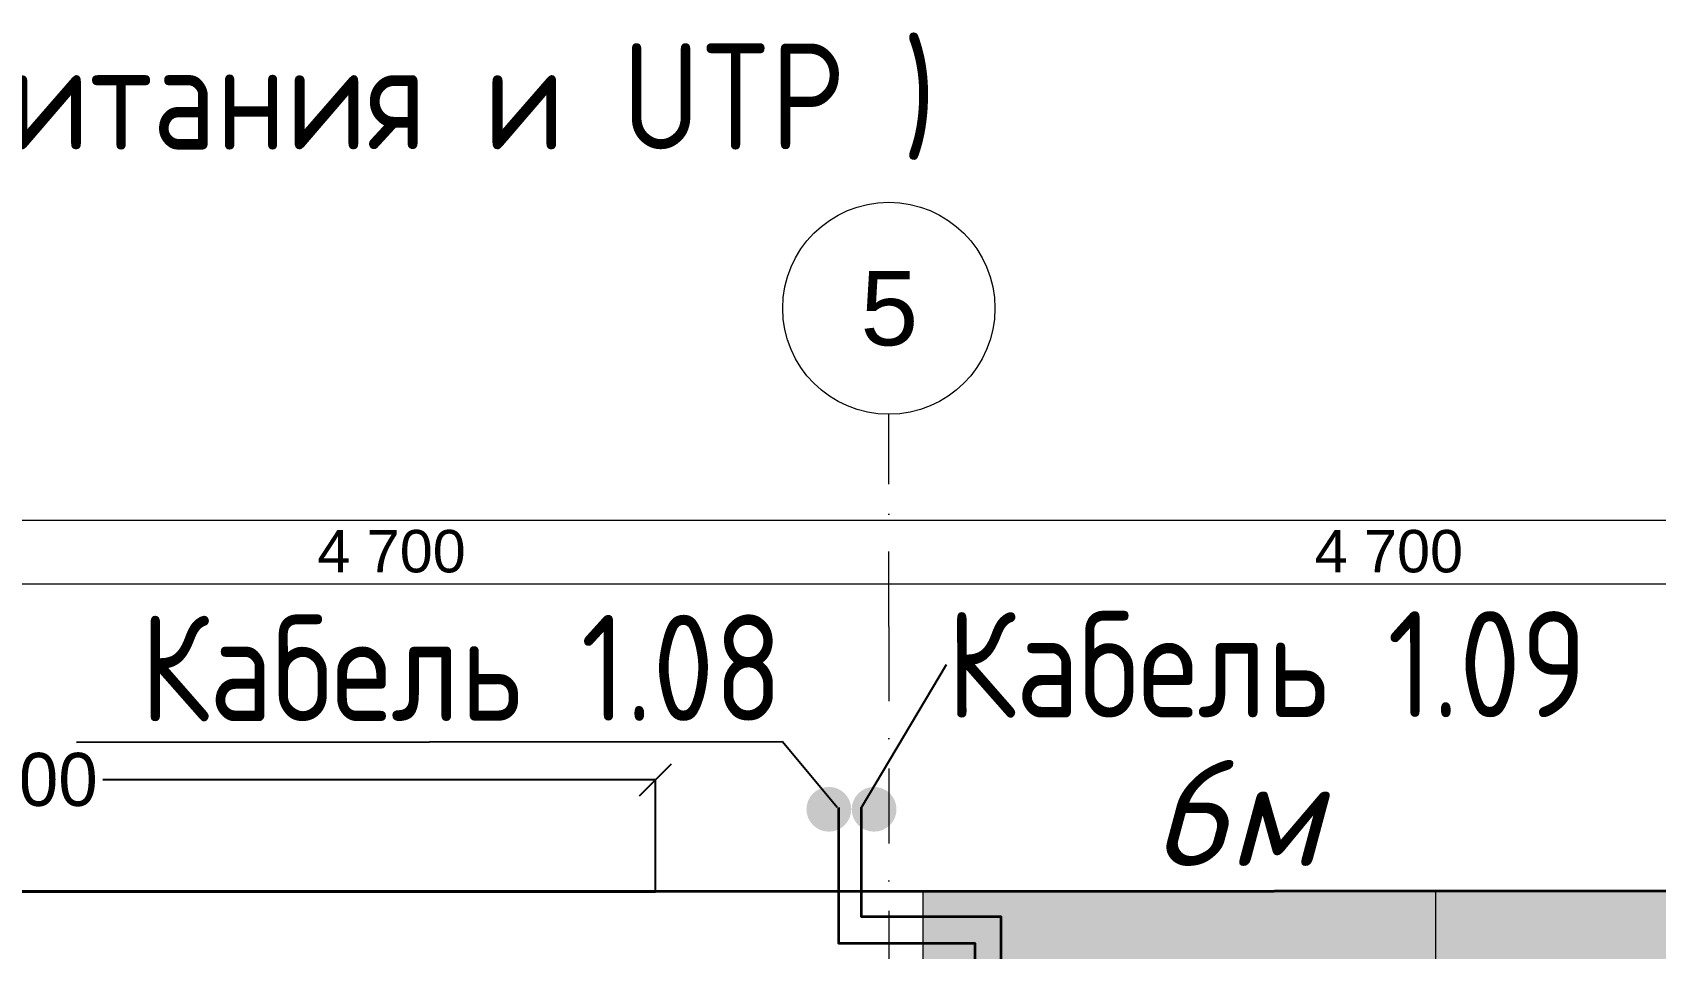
# Model space of a CAD drawing. Header units: millimetres. Extents: x 1499747 to 4230374, y -28481 to 441852.
# Drawn here: x 2446742 to 2454391, y 265854 to 270174 of the extents above; entities that cross this region are included whole.
import ezdxf
from ezdxf import colors
from ezdxf.entities.mleader import LeaderData, LeaderLine
from ezdxf.math import Vec2, Vec3
from ezdxf.xclip import XClip

# ---------------------------------------------------------------- set-up
doc = ezdxf.new("R2010")
doc.units = ezdxf.units.MM
doc.header["$MEASUREMENT"] = 0
doc.header["$XCLIPFRAME"] = 0
doc.linetypes.add('Штрихпунктирная', pattern=[670.277762, 352.777767, -176.388884, 0, -141.111112])
doc.layers.add('0_ANNOT_Dimensions', color=7, linetype='Continuous')
doc.layers.add('Чертеж и Рисунок', color=7, linetype='Continuous')
for name, color, linetype, lineweight in [('13 этаж_25_Парапет_Ном._пера__102_Ном._пера__9', 9, 'Continuous', 18), ('13 этаж_25_Парапет_Ном._пера__1_Ном._пера__7', 7, 'Continuous', 18), ('13 этаж_25_Парапет_Ном._пера__20_Ном._пера__1', 1, 'Continuous', 18), ('13 этаж_25_Парапет_Ном._пера__41_Ном._пера__7', 7, 'Continuous', 18), ('13 этаж_25_Размер - Осевые Размеры_Ном._пера__1_Ном._пера__7', 7, 'Continuous', 18), ('13 этаж_25_Элемент Модели - Оси_Ном._пера__2_Ном._пера__8', 8, 'Continuous', 18), ('FTP Cable', 130, 'Continuous', 30), ('Кабель 2x4mm', 200, 'Continuous', 30), ('Кабель 2х6 mm', 150, 'Continuous', 30), ('ТП', 250, 'Continuous', 30)]:
    doc.layers.add(name, color=color, linetype=linetype, lineweight=lineweight)
doc.styles.add('ISOCPEUR_4', font='isocpeur.ttf', dxfattribs={"width": 0.85, "height": 250})
doc.styles.add('СГЕНЕРИР_СТИЛЬ_2', font='arial.ttf')
doc.styles.add('Текст', font='isocpeui.ttf')
doc.dimstyles.get("Standard").update_dxf_attribs({"dimtxt": 0.18, "dimasz": 0.18, "dimexe": 0.18, "dimexo": 0.0625, "dimgap": 0.09, "dimtad": 0, "dimtih": 1, "dimtoh": 1, "dimdec": 4, "dimzin": 0, "dimdsep": 46, "dimtxsty": 'Standard', "dimcen": 0.09, "dimadec": 0, "dimazin": 0, "dimtfac": 1, "dimtdec": 4, "dimtofl": 0, "dimtmove": 0, "dimatfit": 3, "dimfxl": 1, "dimtolj": 1, "dimtzin": 0, "dimarcsym": 0})

# ---------------------------------------------------------------- blocks, each defined once
blk = doc.blocks.new('Чертеж_4_25', base_point=(1186000, 29700))
at = {"layer": '13 этаж_25_Парапет_Ном._пера__102_Ном._пера__9', "linetype": 'Continuous', "true_color": 0xc7c8ca}
blk.add_hatch(color=9, dxfattribs=at).paths.add_polyline_path([(1181364.6, 46214.1), (1185903.5, 46214.1), (1185903.5, 47714.1), (1181364.6, 47714.1)])
at = {"layer": '13 этаж_25_Парапет_Ном._пера__1_Ном._пера__7', "linetype": 'Continuous', "true_color": 0xc7c8ca}
blk.add_hatch(color=9, dxfattribs=at).paths.add_polyline_path([(1183781.7, 47714.1), (1181364.6, 47714.1), (1181364.6, 46214.1), (1183781.7, 46214.1)])
at = {"layer": '13 этаж_25_Парапет_Ном._пера__20_Ном._пера__1', "color": 9, "linetype": 'Continuous', "true_color": 0xc7c8ca}
for p, q in [((1171929.7, 47714.1), (1180951.9, 47714.1)), ((1181364.6, 47714.1), (1180951.9, 47714.1)), ((1185903.5, 47714.1), (1181364.6, 47714.1))]:
    blk.add_line(p, q, dxfattribs=at)
at = {"layer": '13 этаж_25_Парапет_Ном._пера__41_Ном._пера__7', "color": 9, "linetype": 'Continuous', "true_color": 0xc7c8ca}
for p, q in [((1183781.7, 47714.1), (1181364.6, 47714.1)), ((1181364.6, 47714.1), (1181364.6, 46214.1)), ((1183781.7, 46214.1), (1183781.7, 47714.1))]:
    blk.add_line(p, q, dxfattribs=at)
at = {"layer": '13 этаж_25_Размер - Осевые Размеры_Ном._пера__1_Ном._пера__7', "linetype": 'Continuous'}
for p, q in [((1162404.7, 49464.1), (1214204.7, 49464.1)), ((1176504.7, 49164.1), (1181204.7, 49164.1)), ((1181204.7, 49164.1), (1181204.7, 49164.1)), ((1181204.7, 49164.1), (1181204.7, 49164.1)), ((1181204.7, 49164.1), (1181204.7, 49164.1)), ((1181204.7, 49164.1), (1185904.7, 49164.1)), ((1181204.7, 49164.1), (1181204.7, 49164.1))]:
    blk.add_line(p, q, dxfattribs=at)
at = {"layer": '13 этаж_25_Элемент Модели - Оси_Ном._пера__2_Ном._пера__8', "linetype": 'Штрихпунктирная'}
for q in [(1181204.7, 49964.1), (1181204.7, 14064.1)]:
    blk.add_line((1181204.7, 48964.1), q, dxfattribs=at)
at = {"layer": '13 этаж_25_Элемент Модели - Оси_Ном._пера__2_Ном._пера__8', "linetype": 'Continuous'}
blk.add_line((1181204.7, 48964.1), (1181204.7, 48964.1), dxfattribs=at)
blk.add_line((1181204.7, 48964.1), (1181204.7, 48964.1), dxfattribs=at)
blk.add_circle((1181204.7, 50464.1), 500, dxfattribs=at)
at = {"layer": '13 этаж_25_Размер - Осевые Размеры_Ном._пера__1_Ном._пера__7', "linetype": 'Continuous', "char_height": 200, "attachment_point": 7, "style": 'СГЕНЕРИР_СТИЛЬ_2'}
for insert in [(1178511.5, 49215.9), (1183211.5, 49215.9)]:
    blk.add_mtext('\\A1;{\\pql;\\fArial|b0|i0|c204|p0;\\W1.000000;4\xa0700}', dxfattribs=dict(at, insert=insert))
at = {"layer": '13 этаж_25_Элемент Модели - Оси_Ном._пера__2_Ном._пера__8', "linetype": 'Continuous', "insert": (1181071.2, 50639.1), "char_height": 350, "attachment_point": 1, "style": 'СГЕНЕРИР_СТИЛЬ_2'}
blk.add_mtext('\\A1;{\\pql;\\fArial|b0|i0|c204|p0;\\W1.000000;5}', dxfattribs=at)
blk = doc.blocks.new('_Oblique')
at = {"color": 0, "linetype": 'ByBlock', "lineweight": -2}
blk.add_line((-0.5, -0.5), (0.5, 0.5), dxfattribs=at)
blk = doc.blocks.new('*D254')
at = {"layer": '0_ANNOT_Dimensions', "color": 0, "lineweight": -2, "transparency": 16777216}
for p, q in [((2443677.5, 266123.5), (2443677.5, 266650.1)), ((2443677.5, 266650), (2446281.6, 266650)), ((2449677.5, 266650), (2447073.4, 266650)), ((2449677.5, 266123.5), (2449677.5, 266650.1))]:
    blk.add_line(p, q, dxfattribs=at)
at = {"layer": 'Defpoints', "color": 0, "lineweight": 30, "transparency": 16777216}
for p in [(2449677.5, 266650), (2443677.5, 266123.4), (2449677.5, 266123.4)]:
    blk.add_point(p, dxfattribs=at)
at = {"layer": '0_ANNOT_Dimensions', "color": 0, "lineweight": -2, "transparency": 16777216, "xscale": 150, "yscale": 150, "zscale": 150, "rotation": 180}
blk.add_blockref('_Oblique', (2443677.5, 266650), dxfattribs=at)
at = {"layer": '0_ANNOT_Dimensions', "color": 0, "lineweight": -2, "transparency": 16777216, "xscale": 150, "yscale": 150, "zscale": 150}
blk.add_blockref('_Oblique', (2449677.5, 266650), dxfattribs=at)
at = {"layer": '0_ANNOT_Dimensions', "color": 0, "lineweight": 25, "transparency": 16777216, "insert": (2446677.5, 266650), "char_height": 250, "attachment_point": 5}
blk.add_mtext('\\A1;6000', dxfattribs=at)
blk = doc.blocks.new('*D289')
at = {"layer": '0_ANNOT_Dimensions', "color": 0, "lineweight": -2, "transparency": 16777216}
for p, q in [((2443677.5, 266123.3), (2443677.5, 262678.7)), ((2450727.5, 264623.3), (2450727.5, 262678.7)), ((2443677.5, 262678.9), (2446785.7, 262678.9)), ((2450727.5, 262678.9), (2447619.2, 262678.9))]:
    blk.add_line(p, q, dxfattribs=at)
at = {"layer": 'Defpoints', "color": 0, "lineweight": 30, "transparency": 16777216}
for p in [(2443677.5, 266123.4), (2450727.5, 264623.4), (2443677.5, 262678.9)]:
    blk.add_point(p, dxfattribs=at)
at = {"layer": '0_ANNOT_Dimensions', "color": 0, "lineweight": -2, "transparency": 16777216, "xscale": 150, "yscale": 150, "zscale": 150, "rotation": 180}
blk.add_blockref('_Oblique', (2443677.5, 262678.9), dxfattribs=at)
at = {"layer": '0_ANNOT_Dimensions', "color": 0, "lineweight": -2, "transparency": 16777216, "xscale": 150, "yscale": 150, "zscale": 150}
blk.add_blockref('_Oblique', (2450727.5, 262678.9), dxfattribs=at)
at = {"layer": '0_ANNOT_Dimensions', "color": 0, "lineweight": 25, "transparency": 16777216, "insert": (2447202.5, 262678.9), "char_height": 250, "attachment_point": 5}
blk.add_mtext('\\A1;7050', dxfattribs=at)

msp = doc.modelspace()

# ---------------------------------------------------------------- block references
at = {"layer": 'Чертеж и Рисунок', "linetype": 'Continuous'}
ref = msp.add_blockref('Чертеж_4_25', (2455572.80168, 248109.33943), dxfattribs=at)
XClip(ref).set_block_clipping_path([(1144000, 0), (1228000, 59400.0000000006)])

# ---------------------------------------------------------------- next in the draw order: hatches: boundary and pattern name
at = {"layer": 'Кабель 2x4mm', "lineweight": 30, "true_color": 0x105689}
h = msp.add_hatch(color=146, dxfattribs=at)
h.dxf.hatch_style = 1
h.paths.add_polyline_path([(2450600.33427, 266510.88763, 1), (2450389.2294, 266510.88763, 1)])
h = msp.add_hatch(color=146, dxfattribs=at)
h.dxf.hatch_style = 1
h.paths.add_polyline_path([(2450813.6577, 266510.88763, 1), (2450602.55283, 266510.88763, 1)])

# ---------------------------------------------------------------- next in the draw order: linework, layer by layer
at = {"layer": 'FTP Cable', "lineweight": 35}
for points in [[(2450539.71334, 266518.79101), (2450539.71334, 265879.0716), (2451182.15136, 265879.0716), (2451182.15136, 264621.98056), (2465576.86849, 264624.86303), (2465576.86849, 262685.6432), (2465427.34839, 262685.6432)], [(2465425.68586, 262670.001), (2465700.10048, 262670.001), (2465697.97877, 264718.52163), (2451307.13295, 264718.52163), (2451307.13295, 266004.03043), (2450648.1756, 266004.03043), (2450648.1756, 266518.79101)]]:
    msp.add_lwpolyline(points, dxfattribs=at)
at = {"layer": 'Кабель 2х6 mm', "color": 85, "lineweight": 40, "true_color": 0x58ba48}
msp.add_lwpolyline([(2443677.4918, 266123.3902), (2449677.4918, 266123.3902)], dxfattribs=at)
at = {"layer": 'Кабель 2х6 mm', "color": 116, "lineweight": 40, "true_color": 0x136734}
msp.add_lwpolyline([(2449677.4918, 266123.3902), (2455509.81534, 266126.04953)], dxfattribs=at)

# ---------------------------------------------------------------- next in the draw order: texts
at = {"color": 18, "lineweight": 50, "true_color": 0x000000, "insert": (2452011.80422, 266743.61665), "char_height": 500, "width": 12874.2351114, "attachment_point": 1, "style": 'Текст'}
msp.add_mtext('6м', dxfattribs=at)

# ---------------------------------------------------------------- next in the draw order: dimensions: what is measured, and where the dimension line sits
at = {"layer": '0_ANNOT_Dimensions', "lineweight": 25}
for base, p1, p2, picture, middle in [((2449677.4918, 266649.96137), (2443677.4918, 266123.3902), (2449677.4918, 266123.3902), '*D254', (2446677.4918, 266649.96137)), ((2443677.4918, 262678.92782), (2450727.4918, 264623.3902), (2443677.4918, 266123.3902), '*D289', (2447202.4918, 262678.92782))]:
    dim = msp.add_linear_dim(base=base, p1=p1, p2=p2, dimstyle='Standard', override={"dimtxt": 250, "dimasz": 150, "dimdec": 0, "dimblk1": 'Oblique', "dimblk2": 'Oblique', "dimsah": 1}, dxfattribs=at)
    dim.commit()
    dim.dimension.update_dxf_attribs({"geometry": picture, "text_midpoint": middle})

# ---------------------------------------------------------------- next in the draw order: leaders
at = {"layer": 'ТП', "lineweight": 30}
ml = msp.add_multileader_mtext('Standard', dxfattribs=at)
ml.set_content('(Ввод питания и UTP )', color=256, style='ISOCPEUR_4')
ml.set_leader_properties()
ml.build(insert=Vec2(0, 0))
ml.multileader.update_dxf_attribs({"text_right_attachment_type": 6, "dogleg_length": 0.00000000013, "arrow_head_size": 0.18})
ctx = ml.context
ctx.base_point, ctx.char_height, ctx.arrow_head_size, ctx.landing_gap_size, ctx.plane_origin = Vec3(2444966.70578, 269846.80537), 500, 0.18, 0.09, Vec3(2441841.67933, 275683.44082)
ctx.right_attachment, ctx.text_align_type = 6, 2
notes = []
notes.append((ctx, [(0, (1, 1, 0), (2444966.70578, 269846.80537), (1, 0), 0.00000000013, [(0, [(2443677.4918, 266123.3902)], 0, [])])]))
ctx.mtext.insert, ctx.mtext.alignment, ctx.mtext.flow_direction = Vec3(2451001.79578, 270121.80537), 3, 5
ml = msp.add_multileader_mtext('Standard', dxfattribs=at)
ml.set_content('Кабель 1.08', color=256, style='ISOCPEUR_4')
ml.set_leader_properties()
ml.build(insert=Vec2(0, 0))
ml.multileader.update_dxf_attribs({"text_right_attachment_type": 6, "dogleg_length": 0.36, "arrow_head_size": 0.18})
ctx = ml.context
ctx.base_point, ctx.char_height, ctx.arrow_head_size, ctx.landing_gap_size, ctx.plane_origin, ctx.plane_x_axis, ctx.plane_y_axis = Vec3(2447301.05794, 267176.24044), 500, 0.18, 0.09, Vec3(2460895.84552, 265591.03613), Vec3(0.9999997664, 0.0006834744), Vec3(-0.0006834744, 0.9999997664)
ctx.right_attachment, ctx.text_align_type = 6, 2
notes.append((ctx, [(1, (1, 1, 0), (2450276.47646, 266828.27398), (-0.9999997664, -0.0006834744), 0.00000000013, [(0, [(2450534.28039, 266518.79101)], 0, [])])]))
ctx.mtext.insert, ctx.mtext.text_direction, ctx.mtext.rotation, ctx.mtext.width, ctx.mtext.alignment, ctx.mtext.flow_direction = Vec3(2450275.97638, 267428.27378), Vec3(0.9999997664, 0.0006834744), 0.0006834744, 3333.2408404, 3, 5
ml = msp.add_multileader_mtext('Standard', dxfattribs=at)
ml.set_content('Кабель 1.09', color=256, style='ISOCPEUR_4')
ml.set_leader_properties()
ml.build(insert=Vec2(0, 0))
ml.multileader.update_dxf_attribs({"text_right_attachment_type": 6, "dogleg_length": 0.36, "arrow_head_size": 0.18})
ctx = ml.context
ctx.base_point, ctx.char_height, ctx.arrow_head_size, ctx.landing_gap_size, ctx.plane_origin, ctx.plane_x_axis, ctx.plane_y_axis = Vec3(2451049.63657, 267193.39673), 500, 0.18, 0.09, Vec3(2464644.42416, 265831.40972), Vec3(0.9999997664, 0.0006834744), Vec3(-0.0006834744, 0.9999997664)
ctx.right_attachment = 6
notes.append((ctx, [(0, (1, 1, 0), (2451049.63657, 267193.39673), (0.9999997664, 0.0006834744), 0.00000000013, [(0, [(2450648.1756, 266518.79101)], 0, [])])]))
ctx.mtext.insert, ctx.mtext.text_direction, ctx.mtext.rotation, ctx.mtext.width, ctx.mtext.flow_direction = Vec3(2451049.55571, 267443.39673), Vec3(0.9999997664, 0.0006834744), 0.0006834744, 3333.2408404, 5
for ctx, leaders in notes:
    for number, flags, end, landing, length, lines in leaders:
        leader = LeaderData()
        leader.index, (leader.has_last_leader_line, leader.has_dogleg_vector, leader.attachment_direction) = number, flags
        leader.last_leader_point, leader.dogleg_vector, leader.dogleg_length = Vec3(end), Vec3(landing), length
        for number, points, colour, breaks in lines:
            line = LeaderLine()
            line.index, line.vertices, line.color, line.breaks = number, Vec3.list(points), colors.encode_raw_color(colour), breaks
            leader.lines.append(line)
        ctx.leaders.append(leader)

doc.saveas('drawing.dxf')
